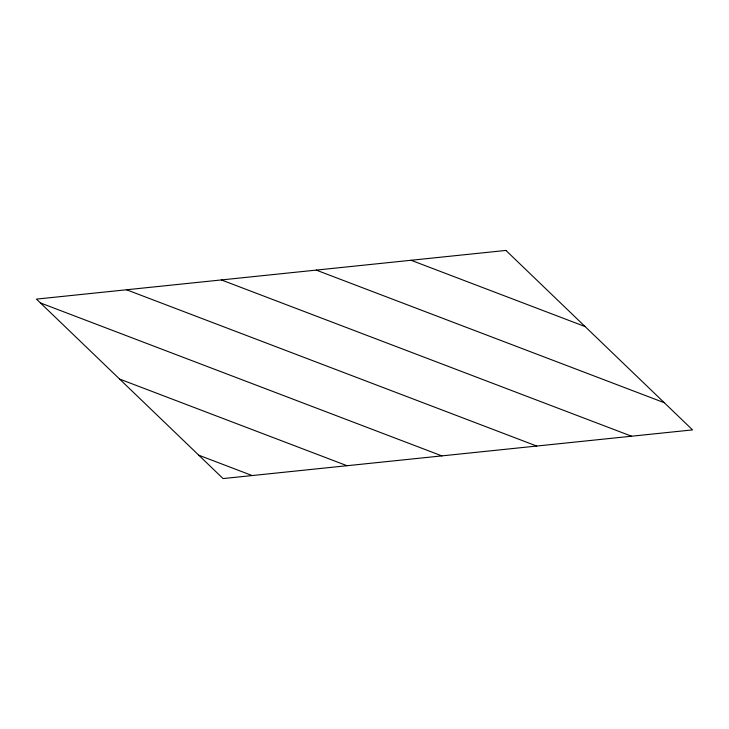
<?xml version="1.0" encoding="UTF-8"?>
<svg xmlns="http://www.w3.org/2000/svg" width="729" height="729" viewBox="0 0 729 729"><rect width="100%" height="100%" fill="white"/><g stroke="black" fill="none" stroke-linecap="round" stroke-linejoin="round"><path stroke-width="1.09" d="M411.083 260.271L585.105 326.574M316.231 270.104L664.283 402.709M221.379 279.936L631.56 436.215M126.536 289.768L536.717 446.048M40.432 302.936L441.865 455.88M119.602 379.071L347.022 465.713M198.78 455.206L252.17 475.554M505.926 250.43L36.45 299.109L223.074 478.57L692.55 429.891L505.926 250.43"/></g></svg>
